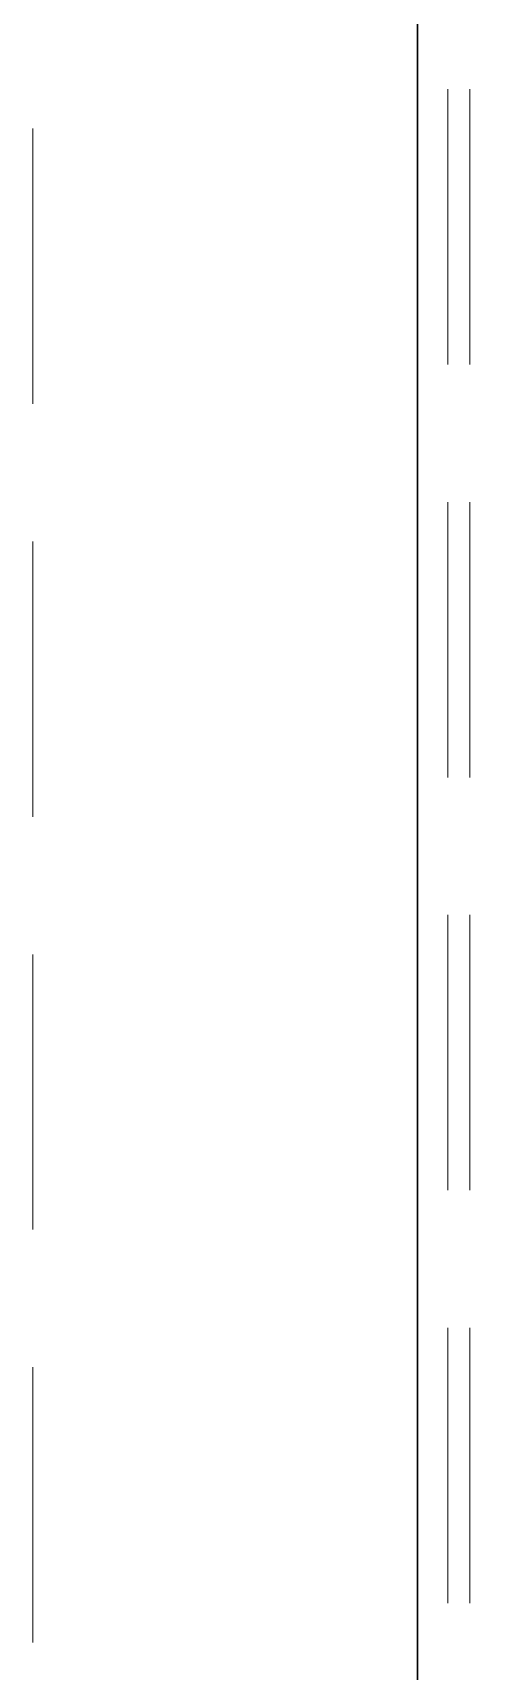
# Model space of a CAD drawing. Header units: metres. Extents: x 5 to 242, y -3 to 162.
# Drawn here: x 185.238 to 186.063, y 101.445 to 104.422 of the extents above; entities that cross this region are included whole.
import ezdxf

# ---------------------------------------------------------------- set-up
doc = ezdxf.new("R2010")
doc.units = ezdxf.units.M
doc.linetypes.add('IMPORT-Dashed _3_', pattern=[0.75, 0.5, -0.25])
doc.layers.add('1053_ARQ_BASE_MATADOURO_dwg', color=7, linetype='Continuous', lineweight=5, true_color=0x767676)
doc.layers.add('A-PAREDE', color=7, linetype='Continuous', lineweight=30)
doc.layers.add('A_PROJEÇÃO', color=7, linetype='IMPORT-Dashed _3_', lineweight=5)

# ---------------------------------------------------------------- blocks, each defined once
blk = doc.blocks.new('1053_ARQ_BASE_MATADOURO_dwg_arq geral tgov-4039641-TÉRREO 1_20')
at = {"layer": 'A-PAREDE', "color": 253, "true_color": 0xaaaaaa, "flags": 128}
blk.add_lwpolyline([(33.813, 19.8832), (34.5546, 19.8832), (34.5546, 19.7332), (29.4796, 19.7332), (29.4796, 17.5382), (29.3296, 17.5382), (29.3296, 24.3382), (29.4796, 24.3382), (29.4796, 19.8832), (34.2546, 19.8832)], dxfattribs=at)
at = {"layer": 'A_PROJEÇÃO', "color": 253, "true_color": 0xaaaaaa}
blk.add_line((28.6296, 17.5617), (28.6296, 24.2546), dxfattribs=at)
at = {"layer": 'A_PROJEÇÃO', "color": 253, "true_color": 0xaaaaaa, "flags": 128}
for points in [[(29.3846, 16.1332), (29.3846, 21.3082), (29.3846, 25.0382)], [(29.4246, 16.1332), (29.4246, 21.3082), (29.4246, 25.0382)]]:
    blk.add_lwpolyline(points, dxfattribs=at)
blk = doc.blocks.new('1053_ARQ_BASE_MATADOURO_dwg-3625622-TÉRREO 1_20')
blk.add_blockref('1053_ARQ_BASE_MATADOURO_dwg_arq geral tgov-4039641-TÉRREO 1_20', (130.2098, 83.186))

msp = doc.modelspace()

# ---------------------------------------------------------------- block references
at = {"layer": '1053_ARQ_BASE_MATADOURO_dwg', "color": 253, "true_color": 0xaaaaaa}
msp.add_blockref('1053_ARQ_BASE_MATADOURO_dwg-3625622-TÉRREO 1_20', (26.3988, 0), dxfattribs=at)

doc.saveas('drawing.dxf')
